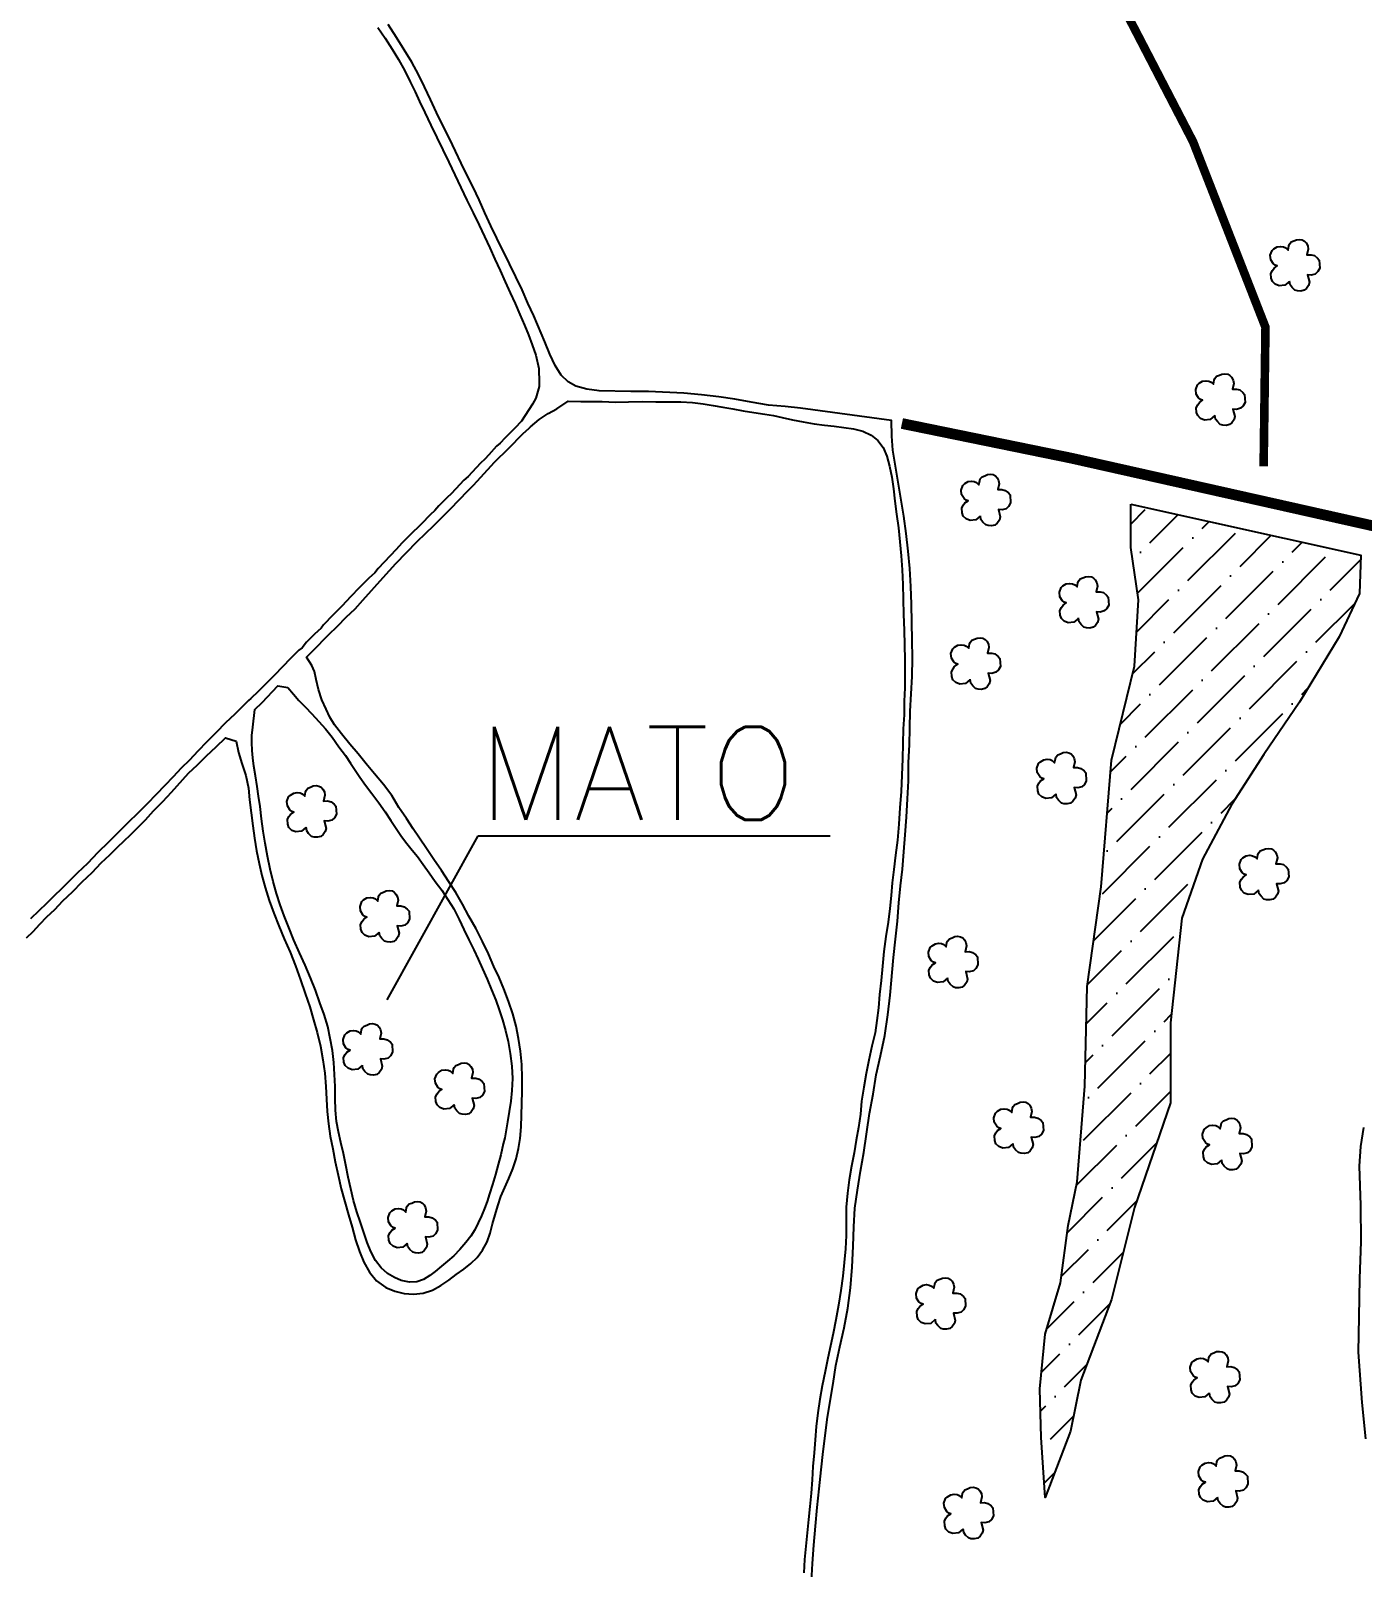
# Model space of a CAD drawing. Header units: millimetres. Extents: x 758395 to 764335, y 7809539 to 7813739.
# Drawn here: x 760270.5 to 760642.9, y 7812117.5 to 7812547 of the extents above; entities that cross this region are included whole.
import ezdxf

# ---------------------------------------------------------------- set-up
doc = ezdxf.new("R2010")
doc.units = ezdxf.units.MM
doc.linetypes.add('CONTINUO', pattern=[0])
for name, color, linetype in [('0114000634', 1, 'Continuous'), ('0114000634002', 5, 'Continuous'), ('0114000634004', 5, 'Continuous'), ('CURSOS_D_AGUA', 4, 'Continuous'), ('MATO', 3, 'Continuous'), ('REPRESA', 5, 'Continuous'), ('TEXTO', 7, 'Continuous')]:
    doc.layers.add(name, color=color, linetype=linetype)
doc.layers.add('TEXTO_DIVERSOS', color=7, linetype='Continuous', lineweight=5)
doc.styles.add('Simplex', font='simplex.shx')

msp = doc.modelspace()

# ---------------------------------------------------------------- hatches: boundary and pattern name
at = {"layer": 'REPRESA', "linetype": 'ByBlock'}
h = msp.add_hatch(dxfattribs=at)
h.set_pattern_fill('ANSI36', color=256, scale=60)
h.set_pattern_definition([(45, (0, 0), (3.977475644, 14.584077362), [18.75, -3.75, 0, -3.75])])
h.paths.add_polyline_path([(760578.13, 7812414.69), (760642.48, 7812400.4), (760642.12, 7812389.68), (760636.4, 7812377.54), (760625.32, 7812359.32), (760615.31, 7812344.67), (760606.37, 7812330.74), (760598.15, 7812315.37), (760592.43, 7812298.94), (760589.21, 7812269.65), (760589.2, 7812247.33), (760579.19, 7812218.03), (760572.75, 7812192.31), (760564.17, 7812169.8), (760561.31, 7812155.51), (760554.17, 7812136.93), (760553.09, 7812153.73), (760552.74, 7812167.3), (760554.17, 7812182.66), (760558.45, 7812196.95), (760560.6, 7812213.03), (760563.1, 7812225.18), (760565.25, 7812251.97), (760565.96, 7812279.84), (760569.89, 7812307.7), (760572.75, 7812343.07), (760579.18, 7812369.35), (760580.26, 7812387.93), (760578.11, 7812402.58)])

# ---------------------------------------------------------------- linework, layer by layer
at = {"layer": '0114000634', "color": 1, "linetype": 'ByBlock'}
for points in [[(760488.85, 7812113.48), (760489.11, 7812118.54), (760489.49, 7812123.64), (760489.94, 7812128.91), (760490.46, 7812134.21), (760490.99, 7812139.41), (760491.55, 7812144.66), (760492.14, 7812149.79), (760493.35, 7812159.42), (760494.89, 7812168.88), (760495.64, 7812173.9), (760496.77, 7812179.1), (760497.97, 7812184.42), (760499, 7812189.91), (760499.8, 7812195.61), (760500.2, 7812201.4), (760500.5, 7812207.2), (760500.73, 7812212.61), (760500.97, 7812217.83), (760501.73, 7812222.92), (760502.53, 7812228.19), (760503.49, 7812233.43), (760505.09, 7812244.27), (760506.09, 7812249.71), (760506.9, 7812255.08), (760508.16, 7812260.41), (760509.39, 7812266.13), (760510.2, 7812271.9), (760510.9, 7812277.37), (760511.81, 7812287.94), (760512.36, 7812293.07), (760512.94, 7812298.08), (760513.25, 7812303.22), (760513.72, 7812307.99), (760514.27, 7812312.63), (760514.66, 7812317.5), (760515.08, 7812322.24), (760515.43, 7812327.14), (760515.7, 7812332.26), (760515.95, 7812337.3), (760516.01, 7812342.43), (760516.25, 7812347.34), (760516.33, 7812352), (760516.46, 7812356.77), (760516.7, 7812361.62), (760517.05, 7812366.5), (760517.12, 7812371.59), (760516.99, 7812376.59), (760516.9, 7812381.56), (760516.83, 7812386.65), (760516.63, 7812391.65), (760516.34, 7812396.62), (760515.93, 7812401.53), (760515.35, 7812406.46), (760514.68, 7812411.29), (760513.98, 7812415.76), (760513.3, 7812419.65), (760511.65, 7812429.77), (760511.65, 7812429.77), (760511.65, 7812429.77), (760511.65, 7812429.77), (760511.34, 7812433.68), (760511.27, 7812438.03), (760485.81, 7812441.5), (760481.53, 7812441.95), (760476.84, 7812442.3), (760472.03, 7812443.13), (760467.44, 7812443.96), (760462.94, 7812444.61), (760458.15, 7812445.22), (760453.12, 7812445.71), (760443.33, 7812446.17), (760438.3, 7812446.18), (760429.47, 7812446.3), (760426.01, 7812446.81), (760422.97, 7812447.59), (760420.78, 7812448.82), (760418.87, 7812450.74), (760417.18, 7812453.42), (760415.7, 7812456.55), (760414.26, 7812460), (760411.19, 7812467.28), (760409.5, 7812470.87), (760407.95, 7812474.57), (760404.39, 7812481.83), (760400.92, 7812488.99), (760399.2, 7812492.47), (760397.52, 7812496.08), (760395.91, 7812499.71), (760394.22, 7812503.23), (760392.53, 7812506.68), (760390.94, 7812510.01), (760389.31, 7812513.34), (760387.62, 7812516.86), (760385.8, 7812520.47), (760384.03, 7812524.13), (760382.32, 7812527.8), (760380.63, 7812531.34), (760378.95, 7812534.77), (760377.13, 7812538.18), (760372.78, 7812545.1), (760370.45, 7812548.76)], [(760643.17, 7812240.4), (760642.4, 7812235.09), (760642, 7812229.63), (760642.4, 7812218.72), (760642.48, 7812208.46), (760642.12, 7812198.18), (760641.87, 7812187.46), (760641.69, 7812177.57), (760642.73, 7812163.52), (760643.73, 7812153.34)]]:
    msp.add_lwpolyline(points, dxfattribs=at)
at = {"layer": '0114000634002', "linetype": 'ByBlock'}
msp.add_lwpolyline([(760367.64, 7812547.93), (760369.66, 7812544.88), (760371.57, 7812541.88), (760373.4, 7812538.91), (760375.11, 7812535.79), (760376.67, 7812532.67), (760378.02, 7812529.87), (760379.25, 7812527.19), (760380.76, 7812524.14), (760382.41, 7812520.57), (760384.1, 7812517.15), (760385.77, 7812513.72), (760387.5, 7812510.23), (760389.15, 7812506.67), (760390.85, 7812503.17), (760392.52, 7812499.64), (760394.27, 7812496.13), (760395.9, 7812492.68), (760397.41, 7812489.45), (760398.88, 7812486.3), (760400.36, 7812483.12), (760401.81, 7812480), (760403.18, 7812476.82), (760404.58, 7812473.75), (760405.96, 7812470.71), (760407.33, 7812467.67), (760408.6, 7812464.7), (760409.76, 7812462), (760410.77, 7812459.22), (760411.76, 7812456.26), (760412.6, 7812452.62), (760412.7, 7812448.58), (760412.73, 7812447.56), (760411.8, 7812444.27), (760410.87, 7812442.6), (760407.77, 7812437.86), (760405.89, 7812435.91), (760403.19, 7812433.15), (760401.79, 7812431.68), (760400.83, 7812430.83), (760398.6, 7812428.47), (760397.52, 7812427.24), (760396.29, 7812426.12), (760393.96, 7812423.57), (760392.84, 7812422.41), (760391.69, 7812421.32), (760389.4, 7812418.94), (760388.07, 7812417.53), (760386.98, 7812416.51), (760384.66, 7812414.14), (760383.5, 7812412.86), (760382.24, 7812411.68), (760379.8, 7812409.13), (760378.85, 7812408.19), (760377.39, 7812406.79), (760375.08, 7812404.47), (760374.36, 7812403.74), (760372.75, 7812402), (760367.71, 7812396.67), (760366.72, 7812395.49), (760365.1, 7812393.99), (760362.44, 7812391.39), (760359.93, 7812388.75), (760357.6, 7812386.25), (760355, 7812383.64), (760352.44, 7812380.94), (760351.74, 7812379.95), (760349.88, 7812378.34), (760347.66, 7812376.06), (760346.44, 7812374.5), (760345.54, 7812373.85), (760343.22, 7812371.47), (760338.74, 7812366.86), (760337.33, 7812365.47), (760336.39, 7812364.51), (760334.14, 7812362.27), (760332.12, 7812360.28), (760331.48, 7812359.75), (760330.02, 7812358.35), (760327.62, 7812355.97), (760324.98, 7812353.49), (760322.41, 7812350.81), (760319.82, 7812348.18), (760317.3, 7812345.61), (760314.97, 7812343.12), (760312.63, 7812340.85), (760310.37, 7812338.38), (760308.03, 7812335.98), (760305.59, 7812333.47), (760303.14, 7812330.87), (760300.52, 7812328.29), (760297.81, 7812325.64), (760295.1, 7812322.99), (760292.27, 7812320.18), (760289.31, 7812317.23), (760286.41, 7812314.18), (760283.65, 7812311.55), (760281.39, 7812309.35), (760279.22, 7812307.17), (760277.02, 7812305.04), (760274.96, 7812303.01), (760272.82, 7812300.95), (760270.52, 7812298.73)], dxfattribs=at)
at = {"layer": '0114000634004', "linetype": 'ByBlock'}
msp.add_lwpolyline([(760269.38, 7812293.38), (760271.22, 7812295.2), (760273.12, 7812297.2), (760275.04, 7812299.25), (760277.26, 7812301.37), (760279.55, 7812303.77), (760282.22, 7812306.32), (760284.95, 7812309.04), (760287.73, 7812311.72), (760290.23, 7812314.34), (760292.65, 7812316.62), (760294.83, 7812318.74), (760296.69, 7812320.58), (760298.4, 7812322.21), (760300.45, 7812324.13), (760302.6, 7812326.36), (760304.9, 7812328.88), (760307.48, 7812331.55), (760309.88, 7812334.14), (760314.69, 7812339.44), (760317.15, 7812341.81), (760319.69, 7812344.3), (760322.4, 7812346.8), (760325, 7812349.3), (760327.99, 7812348.39), (760328.65, 7812345.25), (760329.61, 7812342.19), (760330.71, 7812338.8), (760331.4, 7812335.28), (760331.71, 7812331.98), (760332.18, 7812328.33), (760332.66, 7812324.73), (760333.15, 7812321.29), (760333.7, 7812317.71), (760334.39, 7812314.22), (760335.13, 7812310.84), (760336.06, 7812307.46), (760337.19, 7812303.9), (760338.54, 7812300.3), (760339.89, 7812296.76), (760341.4, 7812293.13), (760343.05, 7812289.39), (760344.6, 7812285.56), (760346, 7812281.69), (760347.29, 7812277.87), (760348.55, 7812274.14), (760349.66, 7812270.5), (760350.67, 7812266.93), (760351.54, 7812263.18), (760352.24, 7812259.36), (760352.81, 7812255.58), (760353.03, 7812251.82), (760353.26, 7812248.28), (760353.4, 7812244.9), (760353.79, 7812241.45), (760354.32, 7812237.95), (760355.06, 7812234.41), (760355.7, 7812230.76), (760356.5, 7812227.04), (760357.35, 7812223.25), (760358.35, 7812219.6), (760359.36, 7812216.02), (760360.41, 7812212.51), (760361.39, 7812209.03), (760362.47, 7812205.7), (760363.7, 7812202.72), (760365.24, 7812199.94), (760367.25, 7812197.53), (760369.8, 7812195.68), (760372.37, 7812194.65), (760374.94, 7812194.04), (760377.59, 7812193.79), (760380.24, 7812194.09), (760382.85, 7812194.96), (760385.22, 7812196.22), (760387.46, 7812197.69), (760389.55, 7812199.27), (760391.63, 7812200.8), (760393.63, 7812202.37), (760395.37, 7812204.1), (760396.89, 7812206.14), (760398.18, 7812208.42), (760399.04, 7812210.89), (760399.71, 7812213.47), (760400.41, 7812215.98), (760401.2, 7812218.49), (760402.01, 7812221.09), (760403.13, 7812223.67), (760404.24, 7812226.16), (760405.37, 7812228.89), (760406.33, 7812231.68), (760406.91, 7812234.51), (760407.43, 7812237.36), (760407.67, 7812240.57), (760407.82, 7812243.87), (760407.87, 7812247.13), (760407.97, 7812250.57), (760408, 7812254.28), (760407.83, 7812258.01), (760407.47, 7812261.7), (760406.97, 7812265.27), (760406.27, 7812268.75), (760405.33, 7812272.18), (760404.11, 7812275.69), (760402.83, 7812279.12), (760401.49, 7812282.29), (760400.08, 7812285.4), (760398.51, 7812288.91), (760396.84, 7812292.44), (760395.07, 7812295.94), (760393.09, 7812299.46), (760391.25, 7812302.8), (760389.37, 7812306.07), (760387.46, 7812309.09), (760385.45, 7812312.23), (760383.26, 7812315.33), (760381.22, 7812318.39), (760379.26, 7812321.32), (760377.48, 7812323.92), (760375.59, 7812326.78), (760373.52, 7812329.87), (760371.53, 7812333.2), (760369.23, 7812336.25), (760366.67, 7812339.24), (760364.36, 7812342.1), (760362.08, 7812344.83), (760359.75, 7812347.58), (760357.43, 7812350.49), (760355.5, 7812352.93), (760354.21, 7812355.07), (760353.16, 7812357.32), (760351.96, 7812359.96), (760351, 7812362.88), (760350.34, 7812365.62), (760349.85, 7812367.91), (760349.13, 7812369.57), (760347.65, 7812371.92), (760349.48, 7812373.72), (760353.83, 7812378.13), (760356.28, 7812380.58), (760358.74, 7812383.02), (760361.26, 7812385.4), (760363.37, 7812387.8), (760369.1, 7812394.14), (760372.62, 7812398.07), (760378.56, 7812404.18), (760383.3, 7812408.7), (760387.88, 7812413.34), (760392.73, 7812418.34), (760394.31, 7812419.93), (760396.36, 7812422.16), (760400.2, 7812426.4), (760404.25, 7812430.34), (760408.11, 7812434.31), (760409.89, 7812435.93), (760410.29, 7812436.25), (760412.69, 7812438.32), (760415.27, 7812440.01), (760417.62, 7812441.31), (760420.86, 7812443.4), (760424.37, 7812443.37), (760427.18, 7812443.37), (760430.34, 7812443.32), (760434.02, 7812443.18), (760437.68, 7812443.24), (760441.59, 7812443.35), (760445.36, 7812443.22), (760448.92, 7812443.23), (760452.36, 7812443.22), (760455.57, 7812443.03), (760458.55, 7812442.66), (760461.37, 7812442.21), (760464.08, 7812441.76), (760466.85, 7812441.27), (760469.77, 7812440.78), (760472.74, 7812440.31), (760475.82, 7812439.83), (760478.21, 7812439.39), (760480.66, 7812438.84), (760483.54, 7812438.2), (760486.53, 7812437.65), (760489.58, 7812437.14), (760492.5, 7812436.75), (760495.22, 7812436.42), (760497.87, 7812436.08), (760500.58, 7812435.73), (760503.22, 7812435.08), (760505.53, 7812433.96), (760507.41, 7812432.42), (760508.89, 7812430.47), (760509.9, 7812428.06), (760510.69, 7812425.31), (760511.36, 7812422.2), (760511.82, 7812418.9), (760512.21, 7812415.5), (760512.64, 7812411.82), (760513.18, 7812408), (760513.54, 7812404.13), (760513.97, 7812400.23), (760514.24, 7812396.25), (760514.43, 7812392.19), (760514.47, 7812388.11), (760514.57, 7812383.82), (760514.75, 7812379.41), (760514.82, 7812375.19), (760514.95, 7812371.22), (760514.98, 7812367.3), (760514.94, 7812363.32), (760514.8, 7812359.58), (760514.73, 7812355.72), (760514.51, 7812351.81), (760514.38, 7812347.77), (760514.29, 7812343.49), (760514.12, 7812338.87), (760513.91, 7812334.28), (760513.56, 7812329.72), (760513.29, 7812325.15), (760512.9, 7812320.69), (760512.33, 7812316.54), (760511.88, 7812312.54), (760511.43, 7812308.8), (760511.1, 7812305.21), (760510.74, 7812301.6), (760510.31, 7812297.83), (760509.65, 7812293.77), (760509.13, 7812289.58), (760508.72, 7812285.53), (760508.31, 7812281.49), (760507.91, 7812277.57), (760507.59, 7812273.85), (760507.15, 7812270.3), (760506.63, 7812266.87), (760505.72, 7812263.13), (760504.9, 7812259.24), (760504.12, 7812255.48), (760503.49, 7812251.63), (760502.87, 7812247.77), (760502.58, 7812244.12), (760502.01, 7812240.44), (760501.39, 7812236.83), (760500.8, 7812233.35), (760500.03, 7812229.61), (760499.42, 7812225.8), (760498.92, 7812222.08), (760498.59, 7812218.17), (760498.57, 7812214.3), (760498.51, 7812210.25), (760498.33, 7812206.44), (760498.04, 7812202.67), (760497.58, 7812198.82), (760497.1, 7812194.81), (760496.43, 7812190.72), (760495.71, 7812186.67), (760494.88, 7812182.84), (760494.18, 7812179.38), (760493.41, 7812175.96), (760492.69, 7812172.16), (760491.88, 7812168.16), (760491.16, 7812164.42), (760490.64, 7812160.66), (760490.13, 7812156.82), (760489.87, 7812153.11), (760489.62, 7812149.42), (760489.28, 7812145.63), (760489.09, 7812141.9), (760488.77, 7812138.15), (760488.35, 7812134.45), (760488.07, 7812130.84), (760487.64, 7812127.13), (760487.28, 7812123.37), (760486.94, 7812119.65), (760486.71, 7812115.88)], dxfattribs=at)
at = {"layer": 'CURSOS_D_AGUA', "linetype": 'Continuous', "const_width": 2.4}
msp.add_lwpolyline([(760615.28, 7812425.22), (760615.8, 7812464.11), (760595.55, 7812515.98), (760549.59, 7812604.63), (760514.71, 7812651.1), (760516.37, 7812696.74)], dxfattribs=at)
at = {"layer": 'MATO', "linetype": 'ByBlock'}
msp.add_lwpolyline([(760342.44, 7812363.41), (760343.98, 7812361.52), (760345.52, 7812359.78), (760347.25, 7812357.97), (760349.14, 7812356), (760351.07, 7812353.92), (760352.94, 7812351.85), (760354.8, 7812349.51), (760356.68, 7812346.85), (760358.52, 7812344.39), (760359.99, 7812342.23), (760361.24, 7812340.32), (760362.6, 7812338.35), (760364.13, 7812336.12), (760365.97, 7812333.79), (760367.91, 7812331.2), (760369.7, 7812328.62), (760371.24, 7812326.18), (760372.71, 7812323.97), (760374.25, 7812321.77), (760375.74, 7812319.75), (760377.22, 7812317.94), (760378.7, 7812316.17), (760380.3, 7812313.96), (760382, 7812311.59), (760383.62, 7812309.17), (760385.49, 7812306.7), (760387.19, 7812304.17), (760388.89, 7812301.48), (760390.33, 7812298.58), (760391.65, 7812295.78), (760393.04, 7812292.87), (760394.47, 7812290.03), (760395.69, 7812287.41), (760396.85, 7812284.71), (760398.13, 7812281.88), (760399.41, 7812278.9), (760400.56, 7812275.96), (760401.52, 7812273.27), (760402.44, 7812270.49), (760403.3, 7812267.55), (760404.05, 7812264.4), (760404.63, 7812261.07), (760405.07, 7812257.56), (760405.23, 7812254.08), (760405.11, 7812250.76), (760404.78, 7812247.76), (760404.36, 7812244.85), (760403.88, 7812242), (760403.08, 7812237.51), (760402.65, 7812235.81), (760401.95, 7812232.75), (760401.27, 7812230.08), (760400.47, 7812227.27), (760399.64, 7812224.47), (760398.85, 7812221.89), (760398.15, 7812219.69), (760397.41, 7812217.72), (760396.59, 7812215.75), (760395.67, 7812213.79), (760394.68, 7812211.83), (760393.57, 7812210.02), (760392.2, 7812208.21), (760390.56, 7812206.27), (760388.81, 7812204.57), (760387.04, 7812203.07), (760385.41, 7812201.62), (760383.67, 7812200.17), (760382.12, 7812198.99), (760380.4, 7812197.89), (760378.51, 7812197.25), (760376.46, 7812197.15), (760374.14, 7812197.64), (760372.22, 7812198.42), (760370.32, 7812199.54), (760368.55, 7812201.13), (760366.96, 7812203.2), (760365.62, 7812205.7), (760364.64, 7812208.28), (760363.7, 7812211.05), (760362.74, 7812213.8), (760361.74, 7812216.78), (760360.83, 7812219.98), (760360.07, 7812223.27), (760359.33, 7812226.55), (760358.66, 7812229.88), (760357.96, 7812233.1), (760357.22, 7812236.18), (760356.58, 7812239.15), (760356.03, 7812242.08), (760355.76, 7812245.2), (760355.69, 7812248.51), (760355.63, 7812251.84), (760355.51, 7812255.25), (760355.31, 7812258.59), (760354.9, 7812261.9), (760354.27, 7812265.26), (760353.59, 7812268.63), (760352.58, 7812271.98), (760351.36, 7812275.29), (760350.18, 7812278.75), (760348.77, 7812282.24), (760347.24, 7812285.78), (760345.66, 7812289.27), (760344.16, 7812292.8), (760342.71, 7812296.29), (760341.42, 7812299.55), (760340.29, 7812302.64), (760339.24, 7812305.79), (760338.31, 7812309.14), (760337.49, 7812312.62), (760336.79, 7812316.23), (760336.09, 7812319.84), (760335.58, 7812323.25), (760335.09, 7812326.72), (760334.67, 7812330.11), (760334.26, 7812332.98), (760333.87, 7812335.77), (760333.36, 7812338.67), (760332.9, 7812341.44), (760332.64, 7812343.73), (760332.43, 7812345.83), (760332.36, 7812348), (760332.39, 7812349.96), (760332.63, 7812352.33), (760333.2, 7812357.22), (760335.22, 7812359.22), (760339.68, 7812363.84)], close=True, dxfattribs=at)
at = {"layer": 'MATO', "linetype": 'CONTINUO'}
for points in [[(760622.48, 7812476.92, 0), (760621.23, 7812475.88, 0), (760619.65, 7812475.69, 0), (760618.52, 7812476.13, 0), (760617.72, 7812476.92, 0), (760617.39, 7812477.82, 0), (760617.3, 7812479.15, 0), (760617.73, 7812479.99, 0), (760618.19, 7812480.61, 0), (760619.1, 7812481.23, 0), (760618.52, 7812481.42, 0), (760617.95, 7812481.89, 0), (760617.27, 7812482.95, 0), (760617.15, 7812484.21, 0), (760617.64, 7812485.53, 0), (760618.15, 7812486, 0), (760619.08, 7812486.57, 0), (760620.05, 7812486.7, 0), (760620.83, 7812486.58, 0), (760621.45, 7812486.3, 0), (760622.13, 7812485.7, 0), (760622.33, 7812486.85, 0), (760622.5, 7812487.31, 0), (760623.01, 7812487.95, 0), (760623.76, 7812488.23, 0), (760624.5, 7812488.55, 0), (760625.32, 7812488.63, 0), (760626.1, 7812488.52, 0), (760626.74, 7812488.18, 0), (760627.21, 7812487.67, 0), (760627.62, 7812486.86, 0), (760627.78, 7812485.95, 0), (760627.41, 7812484.34, 0), (760628.54, 7812484.35, 0), (760629.48, 7812484.13, 0), (760630.36, 7812483.43, 0), (760630.85, 7812482.87, 0), (760630.98, 7812480.64, 0), (760630.43, 7812479.65, 0), (760629.71, 7812478.99, 0), (760628.57, 7812478.68, 0), (760627.57, 7812478.77, 0), (760628.1, 7812476.69, 0), (760627.86, 7812475.81, 0), (760627.26, 7812474.96, 0), (760626.6, 7812474.44, 0), (760625.66, 7812474.21, 0), (760624.73, 7812474.26, 0), (760624.03, 7812474.46, 0), (760623.23, 7812475.25, 0), (760622.68, 7812475.96, 0), (760622.52, 7812477.03, 0)], [(760601.61, 7812439.39, 0), (760600.37, 7812438.35, 0), (760598.79, 7812438.16, 0), (760597.66, 7812438.6, 0), (760596.86, 7812439.39, 0), (760596.53, 7812440.29, 0), (760596.44, 7812441.62, 0), (760596.87, 7812442.46, 0), (760597.32, 7812443.08, 0), (760598.23, 7812443.7, 0), (760597.65, 7812443.89, 0), (760597.08, 7812444.36, 0), (760596.41, 7812445.42, 0), (760596.29, 7812446.68, 0), (760596.77, 7812448, 0), (760597.28, 7812448.47, 0), (760598.21, 7812449.04, 0), (760599.19, 7812449.17, 0), (760599.97, 7812449.05, 0), (760600.59, 7812448.77, 0), (760601.26, 7812448.17, 0), (760601.47, 7812449.32, 0), (760601.64, 7812449.78, 0), (760602.15, 7812450.42, 0), (760602.9, 7812450.7, 0), (760603.63, 7812451.02, 0), (760604.46, 7812451.1, 0), (760605.24, 7812450.99, 0), (760605.87, 7812450.65, 0), (760606.34, 7812450.14, 0), (760606.76, 7812449.33, 0), (760606.92, 7812448.42, 0), (760606.54, 7812446.81, 0), (760607.68, 7812446.82, 0), (760608.61, 7812446.6, 0), (760609.49, 7812445.9, 0), (760609.98, 7812445.34, 0), (760610.12, 7812443.11, 0), (760609.57, 7812442.12, 0), (760608.85, 7812441.46, 0), (760607.71, 7812441.15, 0), (760606.71, 7812441.24, 0), (760607.24, 7812439.16, 0), (760607, 7812438.28, 0), (760606.4, 7812437.43, 0), (760605.73, 7812436.91, 0), (760604.79, 7812436.68, 0), (760603.86, 7812436.73, 0), (760603.16, 7812436.93, 0), (760602.36, 7812437.72, 0), (760601.82, 7812438.43, 0), (760601.65, 7812439.5, 0)], [(760536.04, 7812411.31, 0), (760534.79, 7812410.26, 0), (760533.21, 7812410.08, 0), (760532.08, 7812410.52, 0), (760531.28, 7812411.3, 0), (760530.95, 7812412.2, 0), (760530.86, 7812413.53, 0), (760531.29, 7812414.37, 0), (760531.75, 7812415, 0), (760532.66, 7812415.61, 0), (760532.08, 7812415.8, 0), (760531.51, 7812416.27, 0), (760530.83, 7812417.33, 0), (760530.71, 7812418.59, 0), (760531.2, 7812419.91, 0), (760531.71, 7812420.38, 0), (760532.64, 7812420.95, 0), (760533.61, 7812421.08, 0), (760534.39, 7812420.97, 0), (760535.01, 7812420.68, 0), (760535.69, 7812420.08, 0), (760535.89, 7812421.23, 0), (760536.06, 7812421.69, 0), (760536.57, 7812422.33, 0), (760537.32, 7812422.61, 0), (760538.05, 7812422.93, 0), (760538.88, 7812423.01, 0), (760539.66, 7812422.9, 0), (760540.3, 7812422.56, 0), (760540.77, 7812422.05, 0), (760541.18, 7812421.24, 0), (760541.34, 7812420.33, 0), (760540.97, 7812418.72, 0), (760542.1, 7812418.74, 0), (760543.03, 7812418.51, 0), (760543.92, 7812417.81, 0), (760544.41, 7812417.25, 0), (760544.54, 7812415.03, 0), (760543.99, 7812414.03, 0), (760543.27, 7812413.37, 0), (760542.13, 7812413.06, 0), (760541.13, 7812413.15, 0), (760541.66, 7812411.08, 0), (760541.42, 7812410.19, 0), (760540.82, 7812409.34, 0), (760540.16, 7812408.82, 0), (760539.22, 7812408.59, 0), (760538.29, 7812408.64, 0), (760537.59, 7812408.84, 0), (760536.79, 7812409.63, 0), (760536.24, 7812410.34, 0), (760536.08, 7812411.41, 0)], [(760563.49, 7812382.73, 0), (760562.24, 7812381.68, 0), (760560.66, 7812381.5, 0), (760559.53, 7812381.94, 0), (760558.73, 7812382.73, 0), (760558.4, 7812383.63, 0), (760558.31, 7812384.96, 0), (760558.74, 7812385.8, 0), (760559.2, 7812386.42, 0), (760560.11, 7812387.04, 0), (760559.53, 7812387.22, 0), (760558.96, 7812387.7, 0), (760558.28, 7812388.76, 0), (760558.16, 7812390.02, 0), (760558.65, 7812391.33, 0), (760559.16, 7812391.8, 0), (760560.09, 7812392.37, 0), (760561.06, 7812392.5, 0), (760561.84, 7812392.39, 0), (760562.46, 7812392.11, 0), (760563.14, 7812391.5, 0), (760563.34, 7812392.66, 0), (760563.51, 7812393.12, 0), (760564.02, 7812393.76, 0), (760564.77, 7812394.03, 0), (760565.51, 7812394.36, 0), (760566.33, 7812394.43, 0), (760567.11, 7812394.32, 0), (760567.75, 7812393.99, 0), (760568.22, 7812393.48, 0), (760568.63, 7812392.66, 0), (760568.79, 7812391.76, 0), (760568.42, 7812390.14, 0), (760569.55, 7812390.16, 0), (760570.48, 7812389.93, 0), (760571.37, 7812389.23, 0), (760571.86, 7812388.68, 0), (760571.99, 7812386.45, 0), (760571.44, 7812385.46, 0), (760570.72, 7812384.79, 0), (760569.58, 7812384.49, 0), (760568.58, 7812384.58, 0), (760569.11, 7812382.5, 0), (760568.87, 7812381.61, 0), (760568.27, 7812380.77, 0), (760567.61, 7812380.24, 0), (760566.67, 7812380.01, 0), (760565.74, 7812380.07, 0), (760565.04, 7812380.27, 0), (760564.24, 7812381.05, 0), (760563.69, 7812381.76, 0), (760563.53, 7812382.84, 0)], [(760533.18, 7812365.58, 0), (760531.93, 7812364.54, 0), (760530.35, 7812364.36, 0), (760529.22, 7812364.79, 0), (760528.42, 7812365.58, 0), (760528.09, 7812366.48, 0), (760528, 7812367.81, 0), (760528.43, 7812368.65, 0), (760528.89, 7812369.27, 0), (760529.8, 7812369.89, 0), (760529.22, 7812370.08, 0), (760528.65, 7812370.55, 0), (760527.97, 7812371.61, 0), (760527.85, 7812372.87, 0), (760528.34, 7812374.19, 0), (760528.85, 7812374.66, 0), (760529.78, 7812375.23, 0), (760530.75, 7812375.36, 0), (760531.53, 7812375.24, 0), (760532.15, 7812374.96, 0), (760532.83, 7812374.36, 0), (760533.03, 7812375.51, 0), (760533.2, 7812375.97, 0), (760533.71, 7812376.61, 0), (760534.46, 7812376.89, 0), (760535.19, 7812377.21, 0), (760536.02, 7812377.29, 0), (760536.8, 7812377.18, 0), (760537.44, 7812376.84, 0), (760537.91, 7812376.33, 0), (760538.32, 7812375.52, 0), (760538.48, 7812374.61, 0), (760538.11, 7812373, 0), (760539.24, 7812373.01, 0), (760540.17, 7812372.79, 0), (760541.06, 7812372.09, 0), (760541.55, 7812371.53, 0), (760541.68, 7812369.31, 0), (760541.13, 7812368.31, 0), (760540.41, 7812367.65, 0), (760539.27, 7812367.34, 0), (760538.27, 7812367.43, 0), (760538.8, 7812365.35, 0), (760538.56, 7812364.47, 0), (760537.96, 7812363.62, 0), (760537.3, 7812363.1, 0), (760536.36, 7812362.87, 0), (760535.43, 7812362.92, 0), (760534.73, 7812363.12, 0), (760533.93, 7812363.91, 0), (760533.38, 7812364.62, 0), (760533.22, 7812365.69, 0)], [(760557.2, 7812333.58, 0), (760555.95, 7812332.53, 0), (760554.37, 7812332.35, 0), (760553.24, 7812332.79, 0), (760552.44, 7812333.57, 0), (760552.11, 7812334.48, 0), (760552.02, 7812335.81, 0), (760552.45, 7812336.65, 0), (760552.91, 7812337.27, 0), (760553.82, 7812337.89, 0), (760553.24, 7812338.07, 0), (760552.67, 7812338.54, 0), (760551.99, 7812339.6, 0), (760551.87, 7812340.87, 0), (760552.36, 7812342.18, 0), (760552.87, 7812342.65, 0), (760553.8, 7812343.22, 0), (760554.77, 7812343.35, 0), (760555.55, 7812343.24, 0), (760556.17, 7812342.95, 0), (760556.85, 7812342.35, 0), (760557.05, 7812343.5, 0), (760557.22, 7812343.96, 0), (760557.73, 7812344.6, 0), (760558.48, 7812344.88, 0), (760559.21, 7812345.21, 0), (760560.04, 7812345.28, 0), (760560.82, 7812345.17, 0), (760561.46, 7812344.84, 0), (760561.93, 7812344.33, 0), (760562.34, 7812343.51, 0), (760562.5, 7812342.6, 0), (760562.13, 7812340.99, 0), (760563.26, 7812341.01, 0), (760564.19, 7812340.78, 0), (760565.08, 7812340.08, 0), (760565.57, 7812339.52, 0), (760565.7, 7812337.3, 0), (760565.15, 7812336.3, 0), (760564.43, 7812335.64, 0), (760563.29, 7812335.34, 0), (760562.29, 7812335.42, 0), (760562.82, 7812333.35, 0), (760562.58, 7812332.46, 0), (760561.98, 7812331.62, 0), (760561.32, 7812331.09, 0), (760560.38, 7812330.86, 0), (760559.45, 7812330.92, 0), (760558.75, 7812331.11, 0), (760557.95, 7812331.9, 0), (760557.4, 7812332.61, 0), (760557.24, 7812333.69, 0)], [(760347.51, 7812324.25, 0), (760346.26, 7812323.21, 0), (760344.68, 7812323.03, 0), (760343.55, 7812323.46, 0), (760342.75, 7812324.25, 0), (760342.42, 7812325.15, 0), (760342.33, 7812326.48, 0), (760342.76, 7812327.32, 0), (760343.22, 7812327.94, 0), (760344.13, 7812328.56, 0), (760343.55, 7812328.75, 0), (760342.98, 7812329.22, 0), (760342.3, 7812330.28, 0), (760342.18, 7812331.54, 0), (760342.67, 7812332.86, 0), (760343.18, 7812333.33, 0), (760344.11, 7812333.9, 0), (760345.08, 7812334.03, 0), (760345.87, 7812333.91, 0), (760346.48, 7812333.63, 0), (760347.16, 7812333.03, 0), (760347.36, 7812334.18, 0), (760347.53, 7812334.64, 0), (760348.04, 7812335.28, 0), (760348.79, 7812335.56, 0), (760349.53, 7812335.88, 0), (760350.35, 7812335.96, 0), (760351.13, 7812335.85, 0), (760351.77, 7812335.51, 0), (760352.24, 7812335, 0), (760352.65, 7812334.19, 0), (760352.81, 7812333.28, 0), (760352.44, 7812331.67, 0), (760353.57, 7812331.68, 0), (760354.51, 7812331.46, 0), (760355.39, 7812330.76, 0), (760355.88, 7812330.2, 0), (760356.01, 7812327.98, 0), (760355.46, 7812326.98, 0), (760354.74, 7812326.32, 0), (760353.6, 7812326.01, 0), (760352.6, 7812326.1, 0), (760353.13, 7812324.02, 0), (760352.89, 7812323.14, 0), (760352.29, 7812322.29, 0), (760351.63, 7812321.77, 0), (760350.69, 7812321.54, 0), (760349.76, 7812321.59, 0), (760349.06, 7812321.79, 0), (760348.26, 7812322.58, 0), (760347.71, 7812323.29, 0), (760347.55, 7812324.36, 0)], [(760613.81, 7812306.72, 0), (760612.57, 7812305.67, 0), (760610.99, 7812305.49, 0), (760609.86, 7812305.93, 0), (760609.06, 7812306.71, 0), (760608.73, 7812307.61, 0), (760608.64, 7812308.94, 0), (760609.07, 7812309.79, 0), (760609.52, 7812310.41, 0), (760610.43, 7812311.02, 0), (760609.85, 7812311.21, 0), (760609.28, 7812311.68, 0), (760608.61, 7812312.74, 0), (760608.49, 7812314, 0), (760608.97, 7812315.32, 0), (760609.48, 7812315.79, 0), (760610.41, 7812316.36, 0), (760611.39, 7812316.49, 0), (760612.17, 7812316.38, 0), (760612.79, 7812316.09, 0), (760613.46, 7812315.49, 0), (760613.67, 7812316.64, 0), (760613.84, 7812317.1, 0), (760614.35, 7812317.74, 0), (760615.1, 7812318.02, 0), (760615.83, 7812318.34, 0), (760616.66, 7812318.42, 0), (760617.44, 7812318.31, 0), (760618.07, 7812317.97, 0), (760618.54, 7812317.46, 0), (760618.96, 7812316.65, 0), (760619.12, 7812315.74, 0), (760618.74, 7812314.13, 0), (760619.88, 7812314.15, 0), (760620.81, 7812313.92, 0), (760621.69, 7812313.22, 0), (760622.18, 7812312.66, 0), (760622.32, 7812310.44, 0), (760621.77, 7812309.44, 0), (760621.05, 7812308.78, 0), (760619.91, 7812308.47, 0), (760618.91, 7812308.56, 0), (760619.44, 7812306.49, 0), (760619.2, 7812305.6, 0), (760618.6, 7812304.76, 0), (760617.93, 7812304.23, 0), (760616.99, 7812304, 0), (760616.06, 7812304.05, 0), (760615.36, 7812304.25, 0), (760614.56, 7812305.04, 0), (760614.02, 7812305.75, 0), (760613.85, 7812306.82, 0)], [(760367.95, 7812294.93, 0), (760366.7, 7812293.88, 0), (760365.12, 7812293.7, 0), (760363.99, 7812294.14, 0), (760363.19, 7812294.92, 0), (760362.86, 7812295.82, 0), (760362.77, 7812297.15, 0), (760363.2, 7812297.99, 0), (760363.66, 7812298.62, 0), (760364.57, 7812299.23, 0), (760363.99, 7812299.42, 0), (760363.42, 7812299.89, 0), (760362.74, 7812300.95, 0), (760362.62, 7812302.21, 0), (760363.11, 7812303.53, 0), (760363.62, 7812304, 0), (760364.55, 7812304.57, 0), (760365.52, 7812304.7, 0), (760366.3, 7812304.59, 0), (760366.92, 7812304.3, 0), (760367.6, 7812303.7, 0), (760367.8, 7812304.85, 0), (760367.97, 7812305.31, 0), (760368.48, 7812305.95, 0), (760369.23, 7812306.23, 0), (760369.96, 7812306.55, 0), (760370.79, 7812306.63, 0), (760371.57, 7812306.52, 0), (760372.21, 7812306.18, 0), (760372.68, 7812305.67, 0), (760373.09, 7812304.86, 0), (760373.25, 7812303.95, 0), (760372.88, 7812302.34, 0), (760374.01, 7812302.35, 0), (760374.94, 7812302.13, 0), (760375.83, 7812301.43, 0), (760376.32, 7812300.87, 0), (760376.45, 7812298.65, 0), (760375.9, 7812297.65, 0), (760375.18, 7812296.99, 0), (760374.04, 7812296.68, 0), (760373.04, 7812296.77, 0), (760373.57, 7812294.7, 0), (760373.33, 7812293.81, 0), (760372.73, 7812292.96, 0), (760372.07, 7812292.44, 0), (760371.13, 7812292.21, 0), (760370.2, 7812292.26, 0), (760369.5, 7812292.46, 0), (760368.7, 7812293.25, 0), (760368.15, 7812293.96, 0), (760367.99, 7812295.03, 0)], [(760526.89, 7812282.14, 0), (760525.64, 7812281.1, 0), (760524.06, 7812280.91, 0), (760522.93, 7812281.35, 0), (760522.13, 7812282.14, 0), (760521.8, 7812283.04, 0), (760521.71, 7812284.37, 0), (760522.14, 7812285.21, 0), (760522.6, 7812285.83, 0), (760523.51, 7812286.45, 0), (760522.93, 7812286.63, 0), (760522.35, 7812287.11, 0), (760521.68, 7812288.17, 0), (760521.56, 7812289.43, 0), (760522.05, 7812290.74, 0), (760522.56, 7812291.21, 0), (760523.49, 7812291.78, 0), (760524.46, 7812291.91, 0), (760525.24, 7812291.8, 0), (760525.86, 7812291.52, 0), (760526.54, 7812290.91, 0), (760526.74, 7812292.07, 0), (760526.91, 7812292.53, 0), (760527.42, 7812293.17, 0), (760528.17, 7812293.44, 0), (760528.9, 7812293.77, 0), (760529.73, 7812293.84, 0), (760530.51, 7812293.73, 0), (760531.15, 7812293.4, 0), (760531.62, 7812292.89, 0), (760532.03, 7812292.07, 0), (760532.19, 7812291.17, 0), (760531.82, 7812289.55, 0), (760532.95, 7812289.57, 0), (760533.88, 7812289.34, 0), (760534.77, 7812288.65, 0), (760535.26, 7812288.09, 0), (760535.39, 7812285.86, 0), (760534.84, 7812284.87, 0), (760534.12, 7812284.2, 0), (760532.98, 7812283.9, 0), (760531.98, 7812283.99, 0), (760532.51, 7812281.91, 0), (760532.27, 7812281.02, 0), (760531.67, 7812280.18, 0), (760531.01, 7812279.65, 0), (760530.07, 7812279.42, 0), (760529.14, 7812279.48, 0), (760528.44, 7812279.68, 0), (760527.64, 7812280.46, 0), (760527.09, 7812281.17, 0), (760526.92, 7812282.25, 0)], [(760363.23, 7812257.74, 0), (760361.98, 7812256.7, 0), (760360.4, 7812256.51, 0), (760359.27, 7812256.95, 0), (760358.47, 7812257.74, 0), (760358.14, 7812258.64, 0), (760358.05, 7812259.97, 0), (760358.48, 7812260.81, 0), (760358.94, 7812261.43, 0), (760359.85, 7812262.05, 0), (760359.27, 7812262.24, 0), (760358.7, 7812262.71, 0), (760358.03, 7812263.77, 0), (760357.9, 7812265.03, 0), (760358.39, 7812266.34, 0), (760358.9, 7812266.82, 0), (760359.83, 7812267.38, 0), (760360.81, 7812267.51, 0), (760361.59, 7812267.4, 0), (760362.2, 7812267.12, 0), (760362.88, 7812266.51, 0), (760363.08, 7812267.67, 0), (760363.26, 7812268.13, 0), (760363.76, 7812268.77, 0), (760364.51, 7812269.04, 0), (760365.25, 7812269.37, 0), (760366.07, 7812269.45, 0), (760366.85, 7812269.33, 0), (760367.49, 7812269, 0), (760367.96, 7812268.49, 0), (760368.37, 7812267.68, 0), (760368.53, 7812266.77, 0), (760368.16, 7812265.15, 0), (760369.29, 7812265.17, 0), (760370.23, 7812264.95, 0), (760371.11, 7812264.25, 0), (760371.6, 7812263.69, 0), (760371.73, 7812261.46, 0), (760371.19, 7812260.47, 0), (760370.46, 7812259.81, 0), (760369.32, 7812259.5, 0), (760368.32, 7812259.59, 0), (760368.86, 7812257.51, 0), (760368.61, 7812256.63, 0), (760368.01, 7812255.78, 0), (760367.35, 7812255.25, 0), (760366.41, 7812255.02, 0), (760365.48, 7812255.08, 0), (760364.78, 7812255.28, 0), (760363.98, 7812256.06, 0), (760363.44, 7812256.77, 0), (760363.27, 7812257.85, 0)], [(760388.91, 7812246.74, 0), (760387.66, 7812245.7, 0), (760386.08, 7812245.52, 0), (760384.95, 7812245.95, 0), (760384.15, 7812246.74, 0), (760383.82, 7812247.64, 0), (760383.73, 7812248.97, 0), (760384.16, 7812249.81, 0), (760384.62, 7812250.43, 0), (760385.53, 7812251.05, 0), (760384.95, 7812251.24, 0), (760384.38, 7812251.71, 0), (760383.7, 7812252.77, 0), (760383.58, 7812254.03, 0), (760384.07, 7812255.35, 0), (760384.58, 7812255.82, 0), (760385.51, 7812256.39, 0), (760386.48, 7812256.52, 0), (760387.27, 7812256.41, 0), (760387.88, 7812256.12, 0), (760388.56, 7812255.52, 0), (760388.76, 7812256.67, 0), (760388.93, 7812257.13, 0), (760389.44, 7812257.77, 0), (760390.19, 7812258.05, 0), (760390.93, 7812258.37, 0), (760391.75, 7812258.45, 0), (760392.53, 7812258.34, 0), (760393.17, 7812258, 0), (760393.64, 7812257.49, 0), (760394.05, 7812256.68, 0), (760394.21, 7812255.77, 0), (760393.84, 7812254.16, 0), (760394.97, 7812254.17, 0), (760395.91, 7812253.95, 0), (760396.79, 7812253.25, 0), (760397.28, 7812252.69, 0), (760397.41, 7812250.47, 0), (760396.86, 7812249.47, 0), (760396.14, 7812248.81, 0), (760395, 7812248.5, 0), (760394, 7812248.59, 0), (760394.53, 7812246.51, 0), (760394.29, 7812245.63, 0), (760393.69, 7812244.78, 0), (760393.03, 7812244.26, 0), (760392.09, 7812244.03, 0), (760391.16, 7812244.08, 0), (760390.46, 7812244.28, 0), (760389.66, 7812245.07, 0), (760389.11, 7812245.78, 0), (760388.95, 7812246.85, 0)], [(760545.19, 7812235.85, 0), (760543.94, 7812234.8, 0), (760542.36, 7812234.62, 0), (760541.23, 7812235.06, 0), (760540.43, 7812235.84, 0), (760540.1, 7812236.74, 0), (760540.01, 7812238.08, 0), (760540.44, 7812238.92, 0), (760540.9, 7812239.54, 0), (760541.81, 7812240.16, 0), (760541.23, 7812240.34, 0), (760540.66, 7812240.81, 0), (760539.98, 7812241.87, 0), (760539.86, 7812243.14, 0), (760540.35, 7812244.45, 0), (760540.86, 7812244.92, 0), (760541.79, 7812245.49, 0), (760542.76, 7812245.62, 0), (760543.54, 7812245.51, 0), (760544.16, 7812245.22, 0), (760544.84, 7812244.62, 0), (760545.04, 7812245.77, 0), (760545.21, 7812246.23, 0), (760545.72, 7812246.87, 0), (760546.47, 7812247.15, 0), (760547.2, 7812247.48, 0), (760548.03, 7812247.55, 0), (760548.81, 7812247.44, 0), (760549.45, 7812247.1, 0), (760549.92, 7812246.6, 0), (760550.33, 7812245.78, 0), (760550.49, 7812244.87, 0), (760550.12, 7812243.26, 0), (760551.25, 7812243.28, 0), (760552.18, 7812243.05, 0), (760553.07, 7812242.35, 0), (760553.56, 7812241.79, 0), (760553.69, 7812239.57, 0), (760553.14, 7812238.57, 0), (760552.42, 7812237.91, 0), (760551.28, 7812237.61, 0), (760550.28, 7812237.69, 0), (760550.81, 7812235.62, 0), (760550.57, 7812234.73, 0), (760549.97, 7812233.89, 0), (760549.31, 7812233.36, 0), (760548.37, 7812233.13, 0), (760547.44, 7812233.19, 0), (760546.74, 7812233.38, 0), (760545.94, 7812234.17, 0), (760545.39, 7812234.88, 0), (760545.23, 7812235.95, 0)], [(760603.52, 7812231.28, 0), (760602.27, 7812230.23, 0), (760600.69, 7812230.05, 0), (760599.56, 7812230.49, 0), (760598.76, 7812231.27, 0), (760598.43, 7812232.17, 0), (760598.34, 7812233.5, 0), (760598.77, 7812234.34, 0), (760599.23, 7812234.96, 0), (760600.14, 7812235.58, 0), (760599.56, 7812235.77, 0), (760598.99, 7812236.24, 0), (760598.32, 7812237.3, 0), (760598.19, 7812238.56, 0), (760598.68, 7812239.88, 0), (760599.19, 7812240.35, 0), (760600.12, 7812240.92, 0), (760601.1, 7812241.05, 0), (760601.88, 7812240.94, 0), (760602.49, 7812240.65, 0), (760603.17, 7812240.05, 0), (760603.37, 7812241.2, 0), (760603.55, 7812241.66, 0), (760604.05, 7812242.3, 0), (760604.8, 7812242.58, 0), (760605.54, 7812242.9, 0), (760606.36, 7812242.98, 0), (760607.14, 7812242.87, 0), (760607.78, 7812242.53, 0), (760608.25, 7812242.02, 0), (760608.66, 7812241.21, 0), (760608.82, 7812240.3, 0), (760608.45, 7812238.69, 0), (760609.58, 7812238.7, 0), (760610.52, 7812238.48, 0), (760611.4, 7812237.78, 0), (760611.89, 7812237.22, 0), (760612.02, 7812235, 0), (760611.48, 7812234, 0), (760610.75, 7812233.34, 0), (760609.61, 7812233.03, 0), (760608.61, 7812233.12, 0), (760609.15, 7812231.04, 0), (760608.9, 7812230.16, 0), (760608.3, 7812229.31, 0), (760607.64, 7812228.79, 0), (760606.7, 7812228.56, 0), (760605.77, 7812228.61, 0), (760605.07, 7812228.81, 0), (760604.27, 7812229.6, 0), (760603.73, 7812230.31, 0), (760603.56, 7812231.38, 0)], [(760375.81, 7812207.99, 0), (760374.56, 7812206.94, 0), (760372.98, 7812206.76, 0), (760371.85, 7812207.2, 0), (760371.05, 7812207.99, 0), (760370.72, 7812208.89, 0), (760370.63, 7812210.22, 0), (760371.06, 7812211.06, 0), (760371.52, 7812211.68, 0), (760372.43, 7812212.3, 0), (760371.85, 7812212.48, 0), (760371.28, 7812212.96, 0), (760370.6, 7812214.02, 0), (760370.48, 7812215.28, 0), (760370.97, 7812216.59, 0), (760371.48, 7812217.06, 0), (760372.41, 7812217.63, 0), (760373.38, 7812217.76, 0), (760374.16, 7812217.65, 0), (760374.78, 7812217.37, 0), (760375.46, 7812216.76, 0), (760375.66, 7812217.92, 0), (760375.83, 7812218.38, 0), (760376.34, 7812219.02, 0), (760377.09, 7812219.29, 0), (760377.82, 7812219.62, 0), (760378.65, 7812219.69, 0), (760379.43, 7812219.58, 0), (760380.07, 7812219.25, 0), (760380.54, 7812218.74, 0), (760380.95, 7812217.92, 0), (760381.11, 7812217.02, 0), (760380.74, 7812215.4, 0), (760381.87, 7812215.42, 0), (760382.8, 7812215.19, 0), (760383.69, 7812214.49, 0), (760384.18, 7812213.94, 0), (760384.31, 7812211.71, 0), (760383.76, 7812210.72, 0), (760383.04, 7812210.05, 0), (760381.9, 7812209.75, 0), (760380.9, 7812209.84, 0), (760381.43, 7812207.76, 0), (760381.19, 7812206.87, 0), (760380.59, 7812206.03, 0), (760379.93, 7812205.5, 0), (760378.99, 7812205.27, 0), (760378.06, 7812205.33, 0), (760377.36, 7812205.53, 0), (760376.56, 7812206.31, 0), (760376.01, 7812207.02, 0), (760375.85, 7812208.1, 0)], [(760523.45, 7812186.7, 0), (760522.21, 7812185.65, 0), (760520.63, 7812185.47, 0), (760519.5, 7812185.91, 0), (760518.7, 7812186.69, 0), (760518.37, 7812187.59, 0), (760518.28, 7812188.92, 0), (760518.71, 7812189.76, 0), (760519.16, 7812190.39, 0), (760520.08, 7812191, 0), (760519.5, 7812191.19, 0), (760518.92, 7812191.66, 0), (760518.25, 7812192.72, 0), (760518.13, 7812193.98, 0), (760518.61, 7812195.3, 0), (760519.12, 7812195.77, 0), (760520.05, 7812196.34, 0), (760521.03, 7812196.47, 0), (760521.81, 7812196.36, 0), (760522.43, 7812196.07, 0), (760523.11, 7812195.47, 0), (760523.31, 7812196.62, 0), (760523.48, 7812197.08, 0), (760523.99, 7812197.72, 0), (760524.74, 7812198, 0), (760525.47, 7812198.32, 0), (760526.3, 7812198.4, 0), (760527.08, 7812198.29, 0), (760527.71, 7812197.95, 0), (760528.19, 7812197.44, 0), (760528.6, 7812196.63, 0), (760528.76, 7812195.72, 0), (760528.38, 7812194.11, 0), (760529.52, 7812194.12, 0), (760530.45, 7812193.9, 0), (760531.33, 7812193.2, 0), (760531.82, 7812192.64, 0), (760531.96, 7812190.42, 0), (760531.41, 7812189.42, 0), (760530.69, 7812188.76, 0), (760529.55, 7812188.45, 0), (760528.55, 7812188.54, 0), (760529.08, 7812186.47, 0), (760528.84, 7812185.58, 0), (760528.24, 7812184.73, 0), (760527.57, 7812184.21, 0), (760526.64, 7812183.98, 0), (760525.7, 7812184.03, 0), (760525.01, 7812184.23, 0), (760524.2, 7812185.02, 0), (760523.66, 7812185.73, 0), (760523.49, 7812186.8, 0)], [(760600.09, 7812166.12, 0), (760598.84, 7812165.08, 0), (760597.26, 7812164.89, 0), (760596.13, 7812165.33, 0), (760595.33, 7812166.12, 0), (760595, 7812167.02, 0), (760594.91, 7812168.35, 0), (760595.34, 7812169.19, 0), (760595.8, 7812169.81, 0), (760596.71, 7812170.43, 0), (760596.13, 7812170.61, 0), (760595.56, 7812171.09, 0), (760594.88, 7812172.15, 0), (760594.76, 7812173.41, 0), (760595.25, 7812174.72, 0), (760595.76, 7812175.19, 0), (760596.69, 7812175.76, 0), (760597.67, 7812175.89, 0), (760598.45, 7812175.78, 0), (760599.06, 7812175.5, 0), (760599.74, 7812174.89, 0), (760599.94, 7812176.05, 0), (760600.11, 7812176.51, 0), (760600.62, 7812177.15, 0), (760601.37, 7812177.42, 0), (760602.11, 7812177.75, 0), (760602.93, 7812177.82, 0), (760603.71, 7812177.71, 0), (760604.35, 7812177.38, 0), (760604.82, 7812176.87, 0), (760605.23, 7812176.05, 0), (760605.39, 7812175.15, 0), (760605.02, 7812173.53, 0), (760606.15, 7812173.55, 0), (760607.09, 7812173.32, 0), (760607.97, 7812172.63, 0), (760608.46, 7812172.07, 0), (760608.59, 7812169.84, 0), (760608.05, 7812168.85, 0), (760607.32, 7812168.18, 0), (760606.18, 7812167.88, 0), (760605.18, 7812167.97, 0), (760605.71, 7812165.89, 0), (760605.47, 7812165, 0), (760604.87, 7812164.16, 0), (760604.21, 7812163.63, 0), (760603.27, 7812163.4, 0), (760602.34, 7812163.46, 0), (760601.64, 7812163.66, 0), (760600.84, 7812164.44, 0), (760600.29, 7812165.15, 0), (760600.13, 7812166.23, 0)], [(760602.38, 7812136.97, 0), (760601.13, 7812135.93, 0), (760599.55, 7812135.74, 0), (760598.42, 7812136.18, 0), (760597.62, 7812136.97, 0), (760597.29, 7812137.87, 0), (760597.2, 7812139.2, 0), (760597.63, 7812140.04, 0), (760598.09, 7812140.66, 0), (760599, 7812141.28, 0), (760598.42, 7812141.47, 0), (760597.85, 7812141.94, 0), (760597.17, 7812143, 0), (760597.05, 7812144.26, 0), (760597.54, 7812145.58, 0), (760598.05, 7812146.05, 0), (760598.98, 7812146.61, 0), (760599.95, 7812146.75, 0), (760600.73, 7812146.63, 0), (760601.35, 7812146.35, 0), (760602.03, 7812145.74, 0), (760602.23, 7812146.9, 0), (760602.4, 7812147.36, 0), (760602.91, 7812148, 0), (760603.66, 7812148.28, 0), (760604.39, 7812148.6, 0), (760605.22, 7812148.68, 0), (760606, 7812148.57, 0), (760606.64, 7812148.23, 0), (760607.11, 7812147.72, 0), (760607.52, 7812146.91, 0), (760607.68, 7812146, 0), (760607.31, 7812144.38, 0), (760608.44, 7812144.4, 0), (760609.37, 7812144.18, 0), (760610.26, 7812143.48, 0), (760610.75, 7812142.92, 0), (760610.88, 7812140.69, 0), (760610.33, 7812139.7, 0), (760609.61, 7812139.04, 0), (760608.47, 7812138.73, 0), (760607.47, 7812138.82, 0), (760608, 7812136.74, 0), (760607.76, 7812135.86, 0), (760607.16, 7812135.01, 0), (760606.5, 7812134.49, 0), (760605.56, 7812134.25, 0), (760604.63, 7812134.31, 0), (760603.93, 7812134.51, 0), (760603.13, 7812135.3, 0), (760602.58, 7812136, 0), (760602.42, 7812137.08, 0)], [(760531.21, 7812128.11, 0), (760529.97, 7812127.07, 0), (760528.38, 7812126.88, 0), (760527.26, 7812127.32, 0), (760526.46, 7812128.11, 0), (760526.13, 7812129.01, 0), (760526.04, 7812130.34, 0), (760526.47, 7812131.18, 0), (760526.92, 7812131.8, 0), (760527.83, 7812132.42, 0), (760527.25, 7812132.61, 0), (760526.68, 7812133.08, 0), (760526.01, 7812134.14, 0), (760525.89, 7812135.4, 0), (760526.37, 7812136.71, 0), (760526.88, 7812137.19, 0), (760527.81, 7812137.75, 0), (760528.79, 7812137.88, 0), (760529.57, 7812137.77, 0), (760530.19, 7812137.49, 0), (760530.86, 7812136.88, 0), (760531.07, 7812138.04, 0), (760531.24, 7812138.5, 0), (760531.74, 7812139.14, 0), (760532.5, 7812139.41, 0), (760533.23, 7812139.74, 0), (760534.06, 7812139.82, 0), (760534.84, 7812139.7, 0), (760535.47, 7812139.37, 0), (760535.94, 7812138.86, 0), (760536.36, 7812138.05, 0), (760536.52, 7812137.14, 0), (760536.14, 7812135.52, 0), (760537.27, 7812135.54, 0), (760538.21, 7812135.32, 0), (760539.09, 7812134.62, 0), (760539.58, 7812134.06, 0), (760539.72, 7812131.83, 0), (760539.17, 7812130.84, 0), (760538.45, 7812130.17, 0), (760537.31, 7812129.87, 0), (760536.31, 7812129.96, 0), (760536.84, 7812127.88, 0), (760536.59, 7812127, 0), (760535.99, 7812126.15, 0), (760535.33, 7812125.62, 0), (760534.39, 7812125.39, 0), (760533.46, 7812125.45, 0), (760532.76, 7812125.65, 0), (760531.96, 7812126.43, 0), (760531.42, 7812127.14, 0), (760531.25, 7812128.22, 0)]]:
    msp.add_polyline3d(points, dxfattribs=at)
at = {"layer": 'REPRESA', "linetype": 'ByBlock'}
msp.add_lwpolyline([(760578.13, 7812414.69), (760642.48, 7812400.4), (760642.12, 7812389.68), (760636.4, 7812377.54), (760625.32, 7812359.32), (760615.31, 7812344.67), (760606.37, 7812330.74), (760598.15, 7812315.37), (760592.43, 7812298.94), (760589.21, 7812269.65), (760589.2, 7812247.33), (760579.19, 7812218.03), (760572.75, 7812192.31), (760564.17, 7812169.8), (760561.31, 7812155.51), (760554.17, 7812136.93), (760553.09, 7812153.73), (760552.74, 7812167.3), (760554.17, 7812182.66), (760558.45, 7812196.95), (760560.6, 7812213.03), (760563.1, 7812225.18), (760565.25, 7812251.97), (760565.96, 7812279.84), (760569.89, 7812307.7), (760572.75, 7812343.07), (760579.18, 7812369.35), (760580.26, 7812387.93), (760578.11, 7812402.58)], close=True, dxfattribs=at)
at = {"layer": 'TEXTO', "linetype": 'ByBlock', "const_width": 3}
msp.add_lwpolyline([(760514.14, 7812437.2), (760561.33, 7812427.55), (760648.91, 7812407.9), (760657.49, 7812402.19), (760690.02, 7812365.75)], dxfattribs=at)
at = {"layer": 'TEXTO', "linetype": 'ByBlock'}
for points in [[(760370.18, 7812276.11), (760395.64, 7812321.96)], [(760395.64, 7812321.96), (760494.06, 7812321.96)]]:
    msp.add_lwpolyline(points, dxfattribs=at)

# ---------------------------------------------------------------- texts
at = {"layer": 'TEXTO_DIVERSOS', "linetype": 'Continuous', "style": 'Simplex'}
msp.add_text('MATO', height=26, dxfattribs=at).set_placement((760395.64, 7812326.39))

doc.saveas('drawing.dxf')
